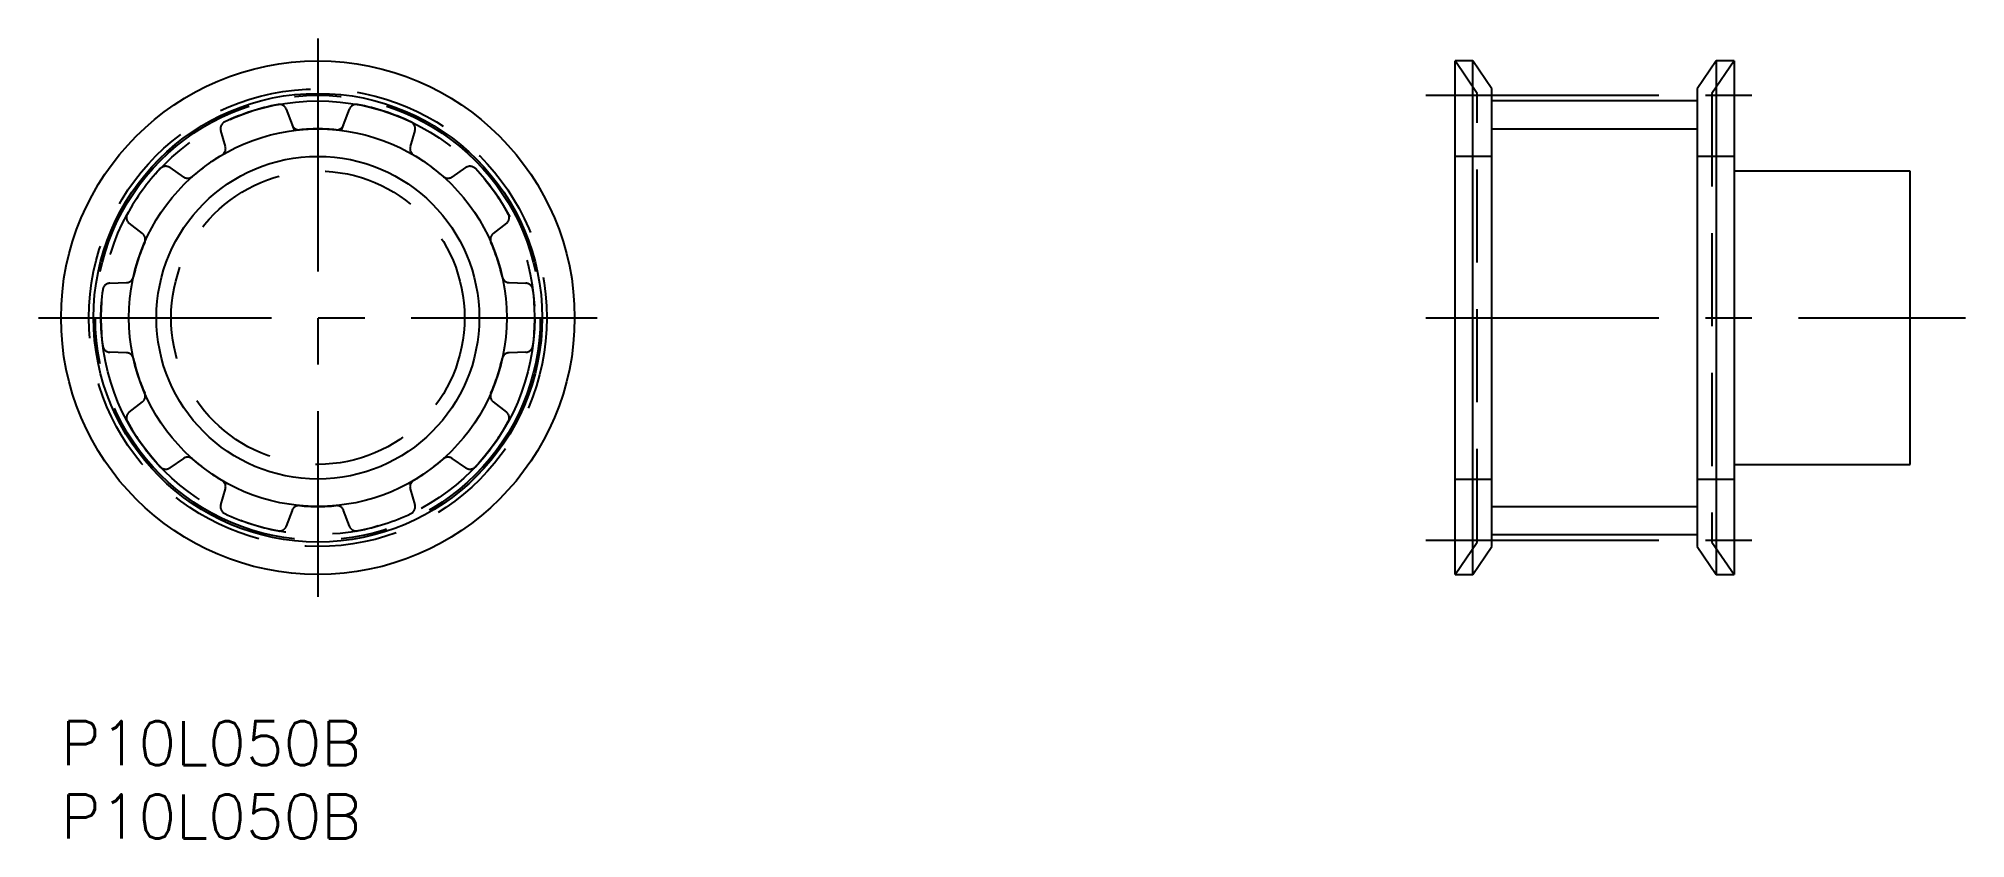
# Model space of a CAD drawing. Extents: x -2 to 130, y -8 to 47.
import ezdxf

# ---------------------------------------------------------------- set-up
doc = ezdxf.new("R2010")
doc.units = 0
doc.header["$LTSCALE"] = 0.5
for name, pattern in [('CENTER', [50.8, 31.75, -6.35, 6.35, -6.35]), ('DASHED', [19.05, 12.7, -6.35]), ('PHANTOM', [63.5, 31.75, -6.35, 6.35, -6.35, 6.35, -6.35])]:
    doc.linetypes.add(name, pattern=pattern)
for name, color, linetype in [('MSM_CENTER', 1, 'CENTER'), ('MSM_CONTINUOUS', 7, 'CONTINUOUS'), ('MSM_DASHED', 4, 'DASHED'), ('MSM_IMAGINARY', 6, 'PHANTOM'), ('MSM_NARROW', 5, 'CONTINUOUS'), ('MSM_PART_NUMBER', 7, 'CONTINUOUS')]:
    doc.layers.add(name, color=color, linetype=linetype)
doc.styles.get("Standard").update_dxf_attribs({"font": 'txt.shx', "height": 3, "bigfont": 'bigfont.shx'})

msp = doc.modelspace()

# ---------------------------------------------------------------- linework, layer by layer
at = {"layer": 'MSM_CENTER'}
for p, q in [((17.5, 46.53), (17.5, 8.47)), ((93, 42.66), (116, 42.66)), ((-1.53, 27.5), (36.53, 27.5)), ((93, 27.5), (129.77, 27.5)), ((93, 12.34), (116, 12.34))]:
    msp.add_line(p, q, dxfattribs=at)
msp.add_circle((17.5, 27.5), 15.16, dxfattribs=at)
at = {"layer": 'MSM_CONTINUOUS'}
for p, q in [((96.21, 45), (95, 45)), ((95, 10), (95, 45)), ((97.5, 43.1), (96.21, 45)), ((96.21, 10), (96.21, 45)), ((112.79, 45), (111.5, 43.1)), ((114, 45), (112.79, 45)), ((112.79, 45), (112.79, 10)), ((114, 45), (114, 10)), ((97.5, 11.9), (97.5, 43.1)), ((111.5, 42.28), (97.5, 42.28)), ((111.5, 43.1), (111.5, 11.9)), ((126, 37.5), (114, 37.5)), ((126, 17.5), (126, 37.5)), ((114, 17.5), (126, 17.5)), ((96.21, 10), (97.5, 11.9)), ((97.5, 12.72), (111.5, 12.72)), ((111.5, 11.9), (112.79, 10)), ((95, 10), (96.21, 10)), ((112.79, 10), (114, 10))]:
    msp.add_line(p, q, dxfattribs=at)
for radius in [17.5, 15.29, 11]:
    msp.add_circle((17.5, 27.5), radius, dxfattribs=at)
at = {"layer": 'MSM_DASHED'}
for p, q in [((96.5, 42.79), (95, 45)), ((114, 45), (112.5, 42.79)), ((96.5, 12.21), (96.5, 42.79)), ((112.5, 42.79), (112.5, 12.21)), ((15.35, 41.71), (15.74, 40.64)), ((19.26, 40.64), (19.65, 41.71)), ((11.2, 39.16), (10.89, 40.26)), ((24.11, 40.26), (23.8, 39.16)), ((97.5, 38.5), (95, 38.5)), ((114, 38.5), (111.5, 38.5)), ((7.41, 37.73), (8.35, 37.09)), ((26.65, 37.09), (27.59, 37.73)), ((5.55, 33.23), (4.65, 33.94)), ((30.35, 33.94), (29.45, 33.23)), ((3.32, 29.85), (4.46, 29.89)), ((30.54, 29.89), (31.68, 29.85)), ((4.46, 25.11), (3.32, 25.15)), ((31.68, 25.15), (30.54, 25.11)), ((4.65, 21.06), (5.55, 21.77)), ((29.45, 21.77), (30.35, 21.06)), ((8.35, 17.91), (7.41, 17.27)), ((27.59, 17.27), (26.65, 17.91)), ((10.89, 14.74), (11.2, 15.84)), ((23.8, 15.84), (24.11, 14.74)), ((95, 16.5), (97.5, 16.5)), ((111.5, 16.5), (114, 16.5)), ((15.74, 14.36), (15.35, 13.29)), ((19.65, 13.29), (19.26, 14.36)), ((95, 10), (96.5, 12.21)), ((112.5, 12.21), (114, 10))]:
    msp.add_line(p, q, dxfattribs=at)
for radius in [15.6, 10]:
    msp.add_circle((17.5, 27.5), radius, dxfattribs=at)
for centre, radius, start, end in [((17.5, 27.5), 14.78, 100.5704, 115.4296), ((14.88, 41.54), 0.5, 20, 100.5704), ((20.12, 41.54), 0.5, 79.4296, 160), ((17.5, 27.5), 14.78, 64.5704, 79.4296), ((11.37, 40.4), 0.5, 115.4296, 196), ((23.63, 40.4), 0.5, 344, 64.5704), ((16.21, 40.81), 0.5, 200, 275.5355), ((17.5, 27.5), 12.87, 84.4645, 95.5355), ((18.79, 40.81), 0.5, 264.4645, 340), ((17.5, 27.5), 12.87, 120.4645, 131.5355), ((10.72, 39.02), 0.5, 300.4645, 16), ((24.28, 39.02), 0.5, 164, 239.5355), ((17.5, 27.5), 12.87, 48.4645, 59.5355), ((17.5, 27.5), 14.78, 136.5704, 151.4296), ((7.13, 37.32), 0.5, 56, 136.5704), ((8.63, 37.51), 0.5, 236, 311.5355), ((26.37, 37.51), 0.5, 228.4645, 304), ((27.87, 37.32), 0.5, 43.4296, 124), ((17.5, 27.5), 14.78, 28.5704, 43.4296), ((4.96, 34.33), 0.5, 151.4296, 232), ((30.04, 34.33), 0.5, 308, 28.5704), ((5.24, 32.84), 0.5, 336.4645, 52), ((29.76, 32.84), 0.5, 128, 203.5355), ((17.5, 27.5), 12.87, 156.4645, 167.5355), ((17.5, 27.5), 12.87, 12.4645, 23.5355), ((4.45, 30.39), 0.5, 272, 347.5355), ((30.55, 30.39), 0.5, 192.4645, 268), ((17.5, 27.5), 14.78, 172.5704, 187.4296), ((3.34, 29.35), 0.5, 92, 172.5704), ((31.66, 29.35), 0.5, 7.4296, 88), ((17.5, 27.5), 14.78, 352.5704, 7.4296), ((3.34, 25.65), 0.5, 187.4296, 268), ((4.45, 24.61), 0.5, 12.4645, 88), ((30.55, 24.61), 0.5, 92, 167.5355), ((31.66, 25.65), 0.5, 272, 352.5704), ((17.5, 27.5), 12.87, 192.4645, 203.5355), ((17.5, 27.5), 12.87, 336.4645, 347.5355), ((5.24, 22.16), 0.5, 308, 23.5355), ((29.76, 22.16), 0.5, 156.4645, 232), ((4.96, 20.67), 0.5, 128, 208.5704), ((30.04, 20.67), 0.5, 331.4296, 52), ((17.5, 27.5), 14.78, 208.5704, 223.4296), ((17.5, 27.5), 14.78, 316.5704, 331.4296), ((7.13, 17.68), 0.5, 223.4296, 304), ((8.63, 17.49), 0.5, 48.4645, 124), ((17.5, 27.5), 12.87, 228.4645, 239.5355), ((17.5, 27.5), 12.87, 300.4645, 311.5355), ((26.37, 17.49), 0.5, 56, 131.5355), ((27.87, 17.68), 0.5, 236, 316.5704), ((10.72, 15.98), 0.5, 344, 59.5355), ((24.28, 15.98), 0.5, 120.4645, 196), ((11.37, 14.6), 0.5, 164, 244.5704), ((16.21, 14.19), 0.5, 84.4645, 160), ((17.5, 27.5), 12.87, 264.4645, 275.5355), ((18.79, 14.19), 0.5, 20, 95.5355), ((23.63, 14.6), 0.5, 295.4296, 16), ((17.5, 27.5), 14.78, 244.5704, 259.4296), ((14.88, 13.46), 0.5, 259.4296, 340), ((20.12, 13.46), 0.5, 200, 280.5704), ((17.5, 27.5), 14.78, 280.5704, 295.4296)]:
    msp.add_arc(centre, radius, start, end, dxfattribs=at)
at = {"layer": 'MSM_IMAGINARY'}
msp.add_circle((17.5, 27.5), 14.78, dxfattribs=at)
at = {"layer": 'MSM_NARROW'}
for p, q in [((15.74, 40.64), (15.88, 40.27)), ((19.12, 40.27), (19.26, 40.64)), ((97.5, 40.37), (111.5, 40.37)), ((97.5, 14.63), (111.5, 14.63))]:
    msp.add_line(p, q, dxfattribs=at)
msp.add_circle((17.5, 27.5), 12.87, dxfattribs=at)

# ---------------------------------------------------------------- texts
at = {"layer": 'MSM_PART_NUMBER'}
for p in [(0, -3), (0, -8)]:
    msp.add_text('P10L050B', height=3, dxfattribs=at).set_placement(p)

doc.saveas('drawing.dxf')
